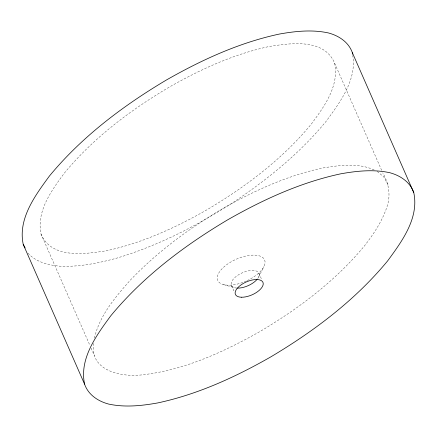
<?xml version="1.0" encoding="UTF-8"?>
<svg xmlns="http://www.w3.org/2000/svg" width="437" height="437" viewBox="0 0 437 437"><rect width="100%" height="100%" fill="white"/><g stroke="black" fill="none" stroke-linecap="round" stroke-linejoin="round"><path stroke-width="0.33" stroke-dasharray="2.19 1.64" d="M93.567 343.406C89.541 371.16 121.874 377.486 142.773 374.782C184.764 369.959 223.881 351.878 260.326 331.322C299.11 308.26 335.818 280.62 364.66 245.643C374.105 233.391 382.79 220.303 387.422 205.412C390.782 194.312 388.542 182.753 382.774 172.872M94.403 338.172C99.576 315.416 115.466 296.947 130.57 279.877C157.369 251.903 188.74 228.66 222.023 208.99C253.602 190.969 287.125 175.598 322.834 167.977C339.686 165.273 358.105 162.542 374.159 169.966M258.584 277.134L263.97 266.521M223.569 284.613L234.822 287.775M377.142 171.37L383.752 176.881L387.974 184.714M27.963 253.192C36.408 262.418 48.971 265.281 60.967 266.28C79.955 266.876 98.675 263.107 116.898 258.098C157.986 245.731 196.513 226.049 232.5 202.866C267.094 179.836 299.831 153.376 326.275 121.131C339.839 102.438 356.892 80.037 352.757 55.504M381.681 170.381L334.622 63.174C324.205 38.183 290.878 43.094 269.482 46.437C233.773 54.057 200.25 69.428 168.671 87.449C129.887 110.512 93.179 138.147 64.337 173.128C51.544 190.488 36.255 211.208 41.023 234.052L90 345.623M41.023 234.052C51.435 259.048 84.767 254.137 106.164 250.794C141.872 243.174 175.395 227.797 206.974 209.782C245.758 186.719 282.466 159.079 311.308 124.097C324.101 106.743 339.391 86.018 334.622 63.174M258.895 273.125L261.829 279.811M231.457 285.416L234.39 292.096M91.093 348.114L94.376 355.592M246.364 280.98A25.559 11.996 -23.7 0 1 218.32 273.912A25.559 11.996 -23.7 0 1 258.496 255.629A25.559 11.996 -23.7 0 1 246.971 280.701M237.029 288.098A15.033 7.058 -23.7 0 1 233.314 279.112A15.033 7.058 -23.7 0 1 252.089 270.427A15.033 7.058 -23.7 0 1 257.759 278.506"/><path stroke-width="0.66" d="M352.413 52.817C348.753 42.231 339.025 35.845 328.619 32.988C312.34 29.405 295.614 31.153 279.38 34.053C239.345 42.597 201.757 59.831 166.35 80.031C122.863 105.891 81.708 136.879 49.37 176.1C35.135 195.541 17.77 218.833 23.232 244.409L84.587 384.183C88.247 394.769 97.975 401.155 108.381 404.012C124.66 407.595 141.386 405.847 157.62 402.947C197.655 394.403 235.243 377.169 270.65 356.969C314.137 331.109 355.292 300.121 387.63 260.9C401.865 241.459 419.23 218.167 413.768 192.591L352.413 52.817L352.588 54.161M413.768 192.591C410.108 182.005 400.379 175.614 389.979 172.757C373.701 169.179 356.969 170.922 340.734 173.822C300.7 182.366 263.112 199.605 227.704 219.806C184.217 245.665 143.063 276.654 110.725 315.869C96.49 335.31 79.124 358.602 84.587 384.183M23.232 244.409L25.122 247.921M257.038 279.429A15.033 7.058 -23.7 0 1 237.635 288.114M241.634 297.231A15.033 7.058 -23.7 0 0 263.221 284.099A15.033 7.058 -23.7 0 0 242.677 283.826A15.033 7.058 -23.7 0 0 241.634 297.231"/></g></svg>
